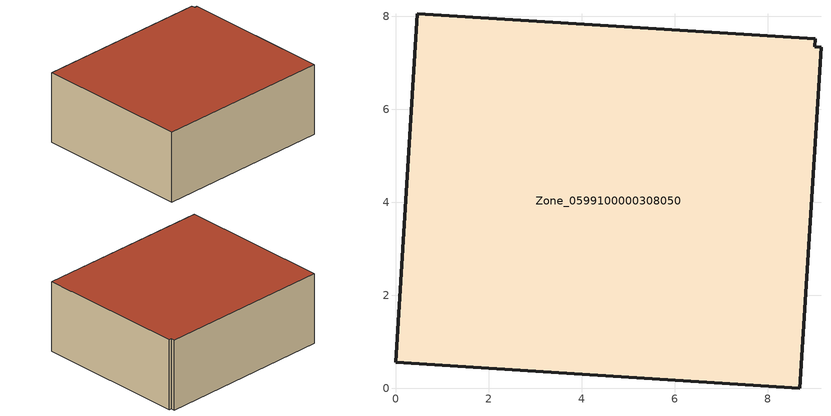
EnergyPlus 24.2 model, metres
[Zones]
Zone_0599100000308050
 floor ground (C_G): 9.03,7.52 9.02,7.34 9.15,7.33 8.69,0 0,0.56 0.47,8.05 z0
 wall outside (C_F): 9.03,7.52 0.47,8.05 0,0.56 8.69,0 9.15,7.33 9.02,7.34 9.03,7.52 z0:3.48
 roof outside (C_R): 9.02,7.34 9.03,7.52 0.47,8.05 0,0.56 8.69,0 9.15,7.33 z3.48
[BUILDING]
Pand.0599100000308050: North Axis=0; Terrain=City; Loads Convergence Tolerance Value=0.04; Temperature Convergence Tolerance Value=0.4; Solar Distribution=FullExterior; Maximum Number of Warmup Days=25; Minimum Number of Warmup Days=1
[Site:Location]
Rotterdam.The.Hague.AP_ZH_NLD Design_Conditions: Latitude=51.96; Longitude=4.45; Time Zone=1; Elevation=-4.5
[SITE:GROUNDTEMPERATURE:BUILDINGSURFACE]
18, 18, 18, 18, 18, 18, 18, 18, 18, 18, 18, 18
[MATERIAL] Thermal Absorptance=0.9; Solar Absorptance=0.7; Visible Absorptance=0.7
Name | Roughness | Thickness | Conductivity | Density | Specific Heat
G.TC.1946-1964 | MediumSmooth | 0.15 | 1 | 540 | 1210
F.TC.1946-1964 | Rough | 0.3 | 0.857143 | 1920 | 840
R.TC.1946-1964 | MediumRough | 0.2 | 0.235294 | 1500 | 1000
[CONSTRUCTION]
C_G: G.TC.1946-1964
C_F: F.TC.1946-1964
C_R: R.TC.1946-1964
[ZONE]
Zone_0599100000308050: Type=1; Multiplier=1; Ceiling Height=Autocalculate; Volume=Autocalculate; Floor Area=autocalculate; Part of Total Floor Area=Yes
[ZONEINFILTRATION:DESIGNFLOWRATE]
Infil_Zone_0599100000308050: Zone or ZoneList or Space or SpaceList=Zone_0599100000308050; Schedule=AlwaysOn; Design Flow Rate Calculation Method=Flow/Area; Flow Rate per Floor Area=0.003; Constant Term Coefficient=1; Temperature Term Coefficient=0; Velocity Term Coefficient=0; Velocity Squared Term Coefficient=0
[HVACTEMPLATE:ZONE:IDEALLOADSAIRSYSTEM]
Zone_0599100000308050: Maximum Heating Supply Air Temperature=50; Minimum Cooling Supply Air Temperature=13; Maximum Heating Supply Air Humidity Ratio=0.0156; Minimum Cooling Supply Air Humidity Ratio=0.0077; Heating Limit=NoLimit; Cooling Limit=NoLimit; Dehumidification Control Type=ConstantSensibleHeatRatio; Cooling Sensible Heat Ratio=0.7; Dehumidification Setpoint=60; Humidification Control Type=None; Humidification Setpoint=30; Outdoor Air Method=None; Outdoor Air Flow Rate per Person=0.00944; Outdoor Air Flow Rate per Zone Floor Area=0; Outdoor Air Flow Rate per Zone=0; Demand Controlled Ventilation Type=None; Outdoor Air Economizer Type=NoEconomizer; Heat Recovery Type=None; Sensible Heat Recovery Effectiveness=0.7; Latent Heat Recovery Effectiveness=0.65
[ZONECONTROL:THERMOSTAT]
ThermostatControl_Zone_0599100000308050: Zone or ZoneList=Zone_0599100000308050; Control Type Schedule=DualSetpointControlType; Control 1=Thermostat_Zone_0599100000308050; Temperature Difference Between Cutout And Setpoint=0
[THERMOSTATSETPOINT:DUALSETPOINT]
Thermostat_Zone_0599100000308050: Heating Setpoint Temperature Schedule=HeatingSetpoint_Zone_0599100000308050; Cooling Setpoint Temperature Schedule=CoolingSetpoint_Zone_0599100000308050
[SCHEDULE:COMPACT]
HeatingSetpoint_Zone_0599100000308050: Through: 12/31, For: AllDays, Until: 24:00, 21
CoolingSetpoint_Zone_0599100000308050: Through: 12/31, For: AllDays, Until: 24:00, 24
DualSetpointControlType: Through: 12/31, For: AllDays, Until: 24:00, 4
AlwaysOn: Through: 12/31, For: AllDays, Until: 24:00, 1
